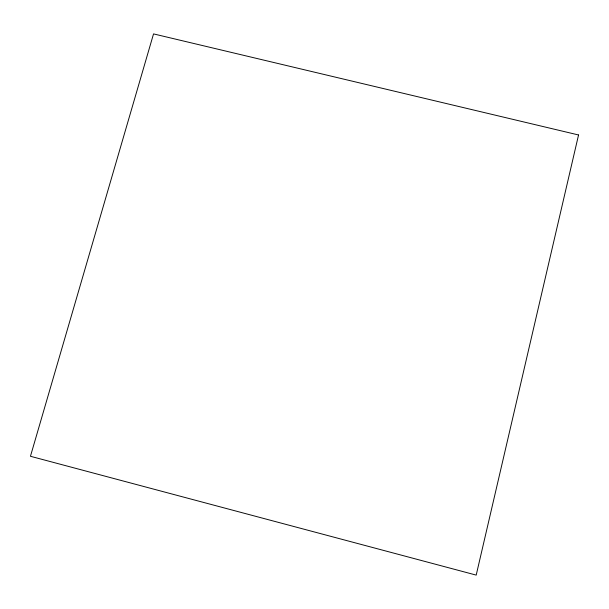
<?xml version="1.0" encoding="UTF-8"?>
<svg xmlns="http://www.w3.org/2000/svg" width="609" height="609" viewBox="0 0 609 609"><rect width="100%" height="100%" fill="white"/><g stroke="black" fill="none" stroke-linecap="round" stroke-linejoin="round"><path stroke-width="0.91" d="M578.55 134.977L476.2 575.102L30.45 456.278L153.537 33.898L578.55 134.977"/></g></svg>
